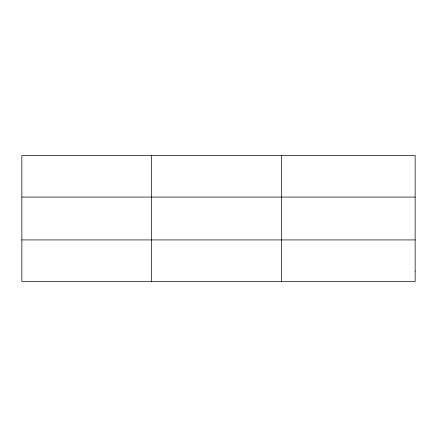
<?xml version="1.0" encoding="UTF-8"?>
<svg xmlns="http://www.w3.org/2000/svg" width="437" height="437" viewBox="0 0 437 437"><rect width="100%" height="100%" fill="white"/><g stroke="black" fill="none" stroke-linecap="round" stroke-linejoin="round"><path stroke-width="0.66" d="M151.639 281.532L151.639 155.468M281.428 281.532L281.428 155.468M21.85 197.071L415.15 197.071M21.85 239.929L415.15 239.929M415.15 271.131L415.15 281.532L21.85 281.532L21.85 155.468L415.15 155.468L415.15 271.131"/></g></svg>
